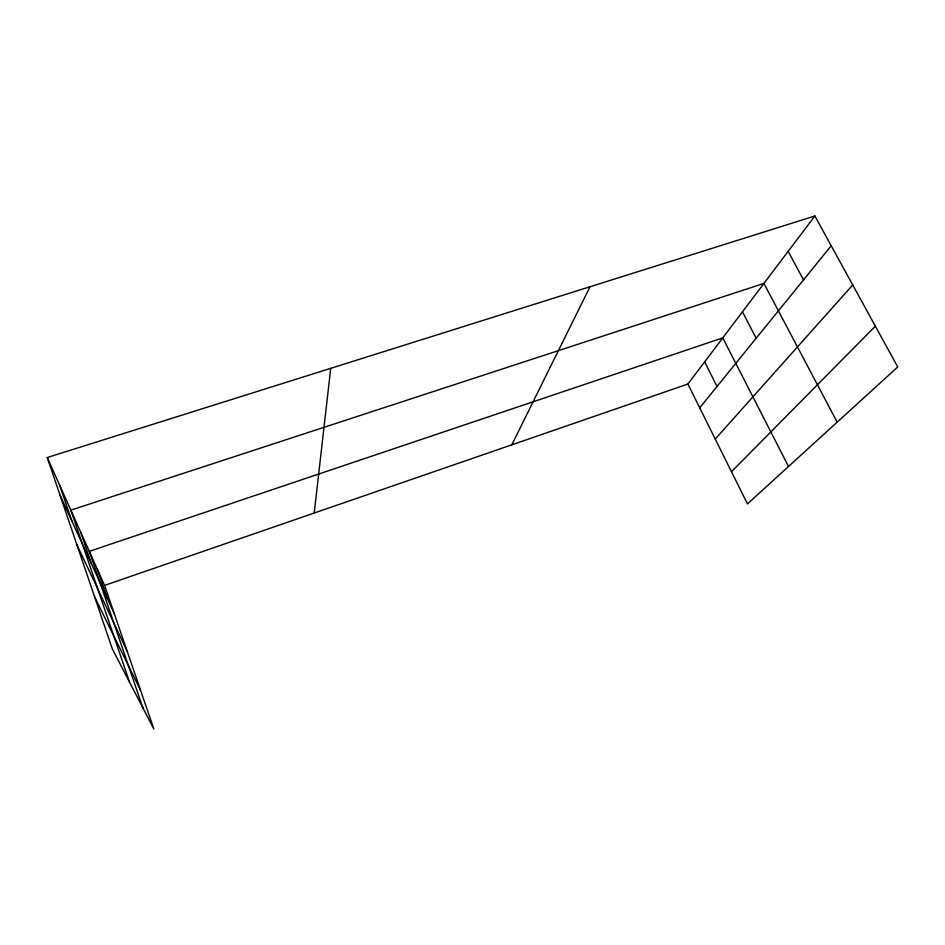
<?xml version="1.0" encoding="UTF-8"?>
<svg xmlns="http://www.w3.org/2000/svg" width="945" height="945" viewBox="0 0 945 945"><rect width="100%" height="100%" fill="white"/><g stroke="black" fill="none" stroke-linecap="round" stroke-linejoin="round"><path stroke-width="1.42" d="M314.224 513.029L330.726 368.337M511.812 444.823L589.999 286.748M687.889 384.036L814.873 215.992L897.75 366.955L747.483 503.898L687.889 384.036L104.576 585.404L47.25 457.534L814.873 215.992M699.713 407.827L831.21 245.759M715.247 439.059L852.744 284.977M731.489 471.72L875.365 326.179M788.165 251.335L803.522 279.885M837.164 422.167L763.926 283.405L70.84 510.146L129.536 682.148M742.463 311.815L756.177 338.239M788.508 466.511L722.771 337.873L89.302 551.348L142.884 707.888M704.639 361.864L717.042 386.481M94.665 597.016L140.581 690.346M76.876 544.698L127.138 651.188M60.007 495.074L114.321 613.813M104.576 585.404L153.846 729.008L112.349 649.002L47.25 457.534M97.288 569.15L107.435 598.752M80.538 531.775L91.57 564.082M59.712 485.352L71.844 520.943"/></g></svg>
